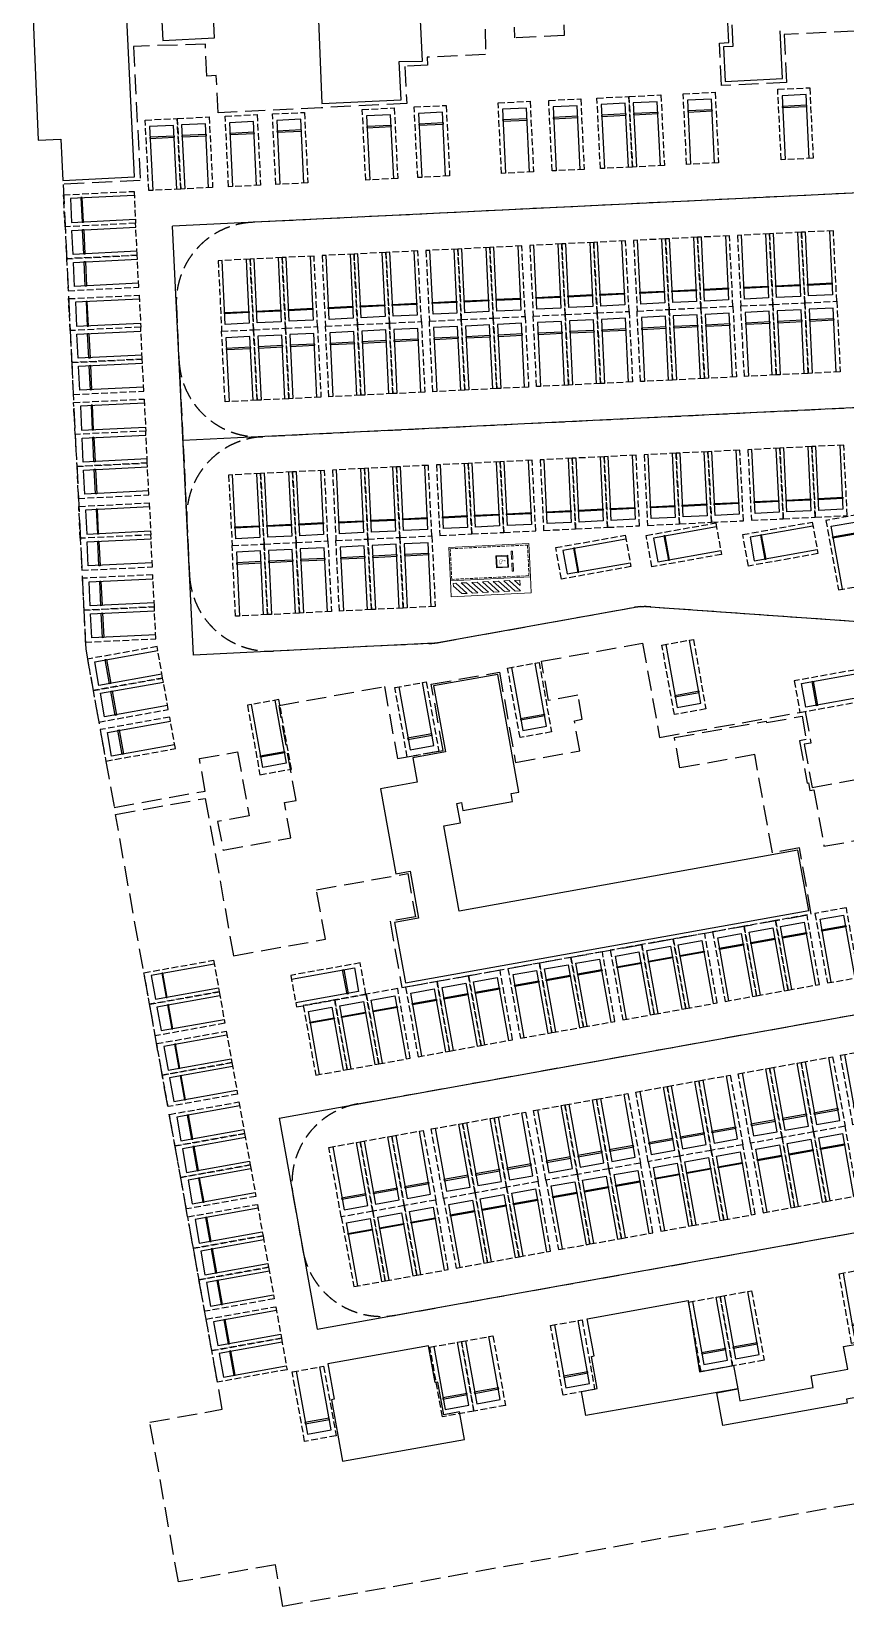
# Model space of a CAD drawing. Header units: millimetres. Extents: x -691095 to 2797013, y -349436 to 2050109.
# Drawn here: x 1332044 to 1393105, y 461328 to 579474 of the extents above; entities that cross this region are included whole.
import ezdxf

# ---------------------------------------------------------------- set-up
doc = ezdxf.new("R2010")
doc.units = ezdxf.units.MM
doc.header["$LTSCALE"] = 1000
for name, pattern in [('DASH', [0.35, 0.25, -0.1]), ('FS5E533M_A09-停车位模块A$0$__附着_A09-行车流线_SEN23M28_设计区$0$DASH', [0.35, 0.25, -0.1]), ('FS5E533M_A09-停车位模块A$0$DASH', [0.35, 0.25, -0.1])]:
    doc.linetypes.add(name, pattern=pattern)
doc.layers.add('E-LANE-CENTER', color=6, linetype='Continuous', plot=False)
for name, color, linetype in [('FS5E533M_A09-停车位模块A$0$AD-SIGN', 8, 'Continuous'), ('FS5E533M_A09-停车位模块A$0$STD-PARK', 8, 'FS5E533M_A09-停车位模块A$0$__附着_A09-行车流线_SEN23M28_设计区$0$DASH'), ('房间轮廓线', 3, 'Continuous')]:
    doc.layers.add(name, color=color, linetype=linetype)
doc.layers.add('FS5E533M_A09-停车位模块A$0$AE-EQPM-CARS', color=8, linetype='Continuous', lineweight=9)

# ---------------------------------------------------------------- blocks, each defined once
blk = doc.blocks.new('FS5E533M_A09-停车位模块A$0$A$C6356253C')
at = {"layer": 'FS5E533M_A09-停车位模块A$0$STD-PARK', "linetype": 'FS5E533M_A09-停车位模块A$0$__附着_A09-行车流线_SEN23M28_设计区$0$DASH', "ltscale": 2}
for p, q in [((1200, 5300), (-1200, 5300)), ((-1200, 5300), (-1200, 0)), ((1200, 0), (1200, 5300)), ((-1200, 0), (1200, 0))]:
    blk.add_line(p, q, dxfattribs=at)
at = {"layer": 'FS5E533M_A09-停车位模块A$0$STD-PARK', "color": 8, "linetype": 'ByBlock', "ltscale": 2}
for p, q in [((-900, 500), (-900, 5300)), ((900, 5300), (900, 500)), ((-925, 1300), (-925, 1392)), ((-925, 1392), (925, 1392)), ((925, 1300), (-925, 1300)), ((925, 1392), (925, 1300)), ((900, 500), (-900, 500))]:
    blk.add_line(p, q, dxfattribs=at)
blk = doc.blocks.new('FS5E533M_A09-停车位模块A$0$无障碍车位')
at = {"layer": 'FS5E533M_A09-停车位模块A$0$AE-EQPM-CARS'}
for p, q in [((500, 4750), (1100, 4750)), ((500, 4750), (500, 4650)), ((1100, 4750), (1100, 4650)), ((1400, 4750), (2000, 4750)), ((1400, 4650), (1400, 4750)), ((2000, 4650), (2000, 4750)), ((3500, 5200), (2700, 4400)), ((3100, 5200), (2700, 4800)), ((3500, 4800), (2700, 4000)), ((500, 4650), (1100, 4650)), ((1400, 4650), (2000, 4650)), ((3500, 4400), (2700, 3600)), ((3500, 4000), (2700, 3200)), ((3500, 3600), (2700, 2800)), ((3500, 3200), (2700, 2400)), ((3500, 2800), (2700, 2000)), ((3500, 2400), (2700, 1600)), ((3500, 2000), (2700, 1200)), ((3500, 1600), (2700, 800)), ((3500, 1200), (2700, 400)), ((3500, 800), (2900, 200))]:
    blk.add_line(p, q, dxfattribs=at)
for points in [[(0, 6000), (2500, 6000), (2500, 0), (0, 0)], [(2500, 6000), (3700, 6000), (3700, 0), (2500, 0)], [(800, 4390), (1700, 4390), (1700, 3490), (800, 3490)], [(850, 4340), (1650, 4340), (1650, 3540), (850, 3540)]]:
    blk.add_lwpolyline(points, close=True, dxfattribs=at)
for points in [[(2500, 6000), (3700, 6000), (3700, 0), (2500, 0)], [(2700, 4800), (2700, 5200), (3100, 5200)], [(3500, 5200), (3500, 4800)], [(2700, 4000), (2700, 4400)], [(2700, 3200), (2700, 3600)], [(3500, 4400), (3500, 4000)], [(3500, 3600), (3500, 3200)], [(2700, 2400), (2700, 2800)], [(3500, 2800), (3500, 2400)], [(2700, 1600), (2700, 2000)], [(2700, 800), (2700, 1200)], [(3500, 2000), (3500, 1600)], [(3500, 1200), (3500, 800)], [(2900, 200), (2700, 200), (2700, 400)]]:
    blk.add_lwpolyline(points, dxfattribs=at)
at = {"layer": 'FS5E533M_A09-停车位模块A$0$AE-EQPM-CARS', "color": 251, "linetype": 'FS5E533M_A09-停车位模块A$0$DASH'}
blk.add_lwpolyline([(100, 5900), (2400, 5900), (2400, 100), (100, 100)], close=True, dxfattribs=at)
at = {"layer": 'FS5E533M_A09-停车位模块A$0$AE-EQPM-CARS', "const_width": 19.2}
blk.add_lwpolyline([(1163, 3996, 1.2849847), (1371, 3791, 1.467757)], format="xyb", dxfattribs=at)
for points in [[(1174, 4156), (1204, 3923), (1371, 3923), (1415, 3763), (1477, 3777)], [(1192, 4001), (1337, 4001)]]:
    blk.add_lwpolyline(points, dxfattribs=at)
at = {"layer": 'FS5E533M_A09-停车位模块A$0$AE-EQPM-CARS', "const_width": 38.4}
blk.add_lwpolyline([(1184, 4151, 1), (1221, 4151, 1)], format="xyb", close=True, dxfattribs=at)

msp = doc.modelspace()

# ---------------------------------------------------------------- linework, layer by layer
at = {"layer": 'E-LANE-CENTER'}
for p, q in [((1400631.09315, 567696.88113, 0), (1342619.08485, 564866.38092, 0)), ((1344188.49027, 532700.91759, 0), (1342619.08502, 564866.38095, 0)), ((1403500.76011, 551714.01227, 0), (1343403.87834, 548781.78769, 0)), ((1362237.45564, 533581.55593, 0), (1377750.00396, 536367.14245, 0)), ((1377750.00396, 536367.14245, 0), (1394769.88957, 535168.86628, 0)), ((1362237.45564, 533581.55593, 0), (1344188.49014, 532700.91756, 0)), ((1350616.81762, 497968.80683, 0), (1407355.573, 508156.04752, 0)), ((1350616.81762, 497968.80683, 0), (1353461.9877, 482122.3756, 0)), ((1353461.9877, 482122.3756, 0), (1410195.38043, 492308.65345, 0))]:
    msp.add_line(p, q, dxfattribs=at)
at = {"layer": 'FS5E533M_A09-停车位模块A$0$AD-SIGN', "linetype": 'FS5E533M_A09-停车位模块A$0$DASH', "ltscale": 5}
for p, q in [((1395364.88009, 567439.93403, 0), (1348611.95571, 565158.78283, 0)), ((1342911.48676, 558873.51006, 0), (1343896.08819, 538693.78841, 0)), ((1398234.54706, 551457.06517, 0), (1349396.74916, 549074.18961, 0)), ((1362618.66488, 533650.00963, 0), (1377014.04586, 536234.98654, 0)), ((1378495.88722, 536314.62893, 0), (1394413.22572, 535193.97701, 0)), ((1361850.60924, 533562.68107, 0), (1350181.36097, 532993.31947, 0)), ((1356522.38401, 499029.13017, 0.00111), (1405292.01607, 507785.54325, 0.00111)), ((1351677.14096, 492063.24044, 0.0012), (1352401.66437, 488027.94199, 0.00079)), ((1359367.55409, 483182.69893, 0.0011), (1408137.18615, 491939.11202, 0.0011))]:
    msp.add_line(p, q, dxfattribs=at)
for centre, start, end in [((1348904.35762, 559165.91197, 0.36243), 92.7933390128, 182.7933390229), ((1349104.34725, 555067.06046, 0), 182.7933390229, 272.7933390128), ((1349689.15108, 543081.31875, 0), 92.7933390128, 182.7933390229), ((1349888.95905, 538986.19033, 0), 182.7933390229, 272.7933390128), ((1378074.50341, 530329.44425, -0.00101), 85.9727658012, 100.1801015713), ((1361558.20733, 539555.55193, 0.11706), 272.7933390128, 280.1801015713), ((1357582.70735, 493123.56377, 0.0012), 100.1787993995, 190.1787993861), ((1358307.23076, 489088.26533, 0.00079), 190.1787993861, 280.1787993995)]:
    msp.add_arc(centre, 6000, start, end, dxfattribs=at)
at = {"layer": '房间轮廓线', "elevation": 0}
for points in [[(1353321.3394, 586564.84347), (1353832.74858, 574078.05198), (1359776.60685, 574347.61742), (1359631.70682, 577215.36054), (1361386.58133, 577250.29837), (1361186.70682, 581345.36054)], [(1332043.77192, 583482.5622), (1332553.14564, 571319.05434), (1334247.94057, 571398.32789), (1334398.56613, 568308.69126), (1339779.43033, 568573.03665), (1339076.70682, 583065.36054)], [(1341672.32691, 583192.47515), (1341892.37688, 578800.64464), (1345781.68012, 578990.90634), (1345566.70682, 583385.36054)], [(1384581.42267, 579964.7689), (1384659.85628, 578357.40709), (1383962.13555, 578323.36488), (1384088.55717, 575732.58098), (1388373.72583, 575941.67806), (1388198.79777, 579529.74484)], [(1364126.89475, 513496.89711), (1362980.97578, 519881.10808), (1364222.76637, 520104.00036), (1363959.32554, 521572.10206), (1364290.53756, 521631.67152), (1364396.12902, 521042.47596), (1368128.59426, 521713.62117), (1368022.61145, 522302.89599), (1368609.17806, 522408.39173), (1367022.99372, 531251.83561), (1362210.28083, 530387.989), (1363100.35219, 525429.1713), (1360644.88643, 524988.43323), (1360644.88643, 524988.43323), (1360644.88643, 524988.43323), (1360973.02137, 523160.34471), (1358223.12692, 522669.60637), (1359367.04946, 516292.32785), (1360447.4544, 516486.2526), (1361082.11721, 512950.38191), (1359280.11559, 512626.93585), (1360091.07363, 508108.87886), (1390342.41175, 513538.77184), (1389531.45371, 518056.82883), (1364126.89475, 513496.89711)], [(1383454.79456, 477361.69382), (1385024.9198, 477643.5087), (1385183.61918, 476759.7571), (1390685.3167, 477747.43634), (1390526.42957, 478631.2428), (1393275.11986, 479124.90356), (1392966.57482, 480843.72452), (1411784.43152, 484121.02059), (1414028.06376, 471597.38334), (1406087.47159, 470169.6269), (1404129.53671, 481074.35545), (1397007.28303, 479796.03569), (1397395.86308, 477631.15571), (1393172.46198, 476873.08624), (1393226.9319, 476578.71419), (1383894.58067, 474903.62569), (1383454.79456, 477361.69382), (1383454.79456, 477361.69382)]]:
    msp.add_lwpolyline(points, dxfattribs=at)
at = {"layer": '房间轮廓线', "linetype": 'DASH', "ltscale": 6, "elevation": 0}
for points in [[(1395861.50738, 579604.26693), (1388513.04787, 579244.76002), (1388687.97778, 575656.65521), (1383803.53529, 575418.31624), (1383647.87039, 578608.38857), (1384345.58945, 578642.43069), (1384253.19069, 580535.53621)], [(1366075.43742, 579637.95763), (1366102.54453, 577753.82436), (1361721.82094, 577539.36305), (1361751.0971, 576941.3496), (1360056.72566, 576858.40049), (1360193.3476, 574067.67365), (1353764.37888, 573752.82792), (1346039.00979, 573374.11654), (1345905.47471, 576164.75808), (1345204.3618, 576132.89399), (1345086.78695, 578526.94096), (1339702.08144, 578356.98871), (1340194.84021, 568291.09377), (1334408.49853, 568008.76875), (1336113.40562, 533138.81913), (1338246.87809, 521271.3237), (1345078.8875, 522495.73502), (1344639.46405, 524930.24778), (1347499.27769, 525433.917), (1348362.302, 520629.32765), (1345999.48114, 520205.04831), (1346422.48406, 518074.70678), (1351499.86519, 518987.01236), (1351023.60377, 521639.23102), (1351889.79935, 521794.84758), (1350611.10666, 528915.23754), (1358519.53819, 530335.68552), (1359489.40963, 524933.4308), (1362926.21125, 525550.31145), (1362036.1399, 530509.12915), (1367144.14901, 531425.97916), (1368359.64288, 524650.1562), (1373172.65049, 525512.66661), (1372766.83171, 527773.52697), (1373355.69525, 527879.2624), (1373032.9067, 529682.45798), (1370834.24913, 529281.79217), (1370301.70682, 532240.36054), (1377887.35903, 533583.25954), (1379156.70682, 526515.36054), (1390082.13978, 528472.94417), (1390509.27624, 526096.34747), (1390013.31424, 526006.80849), (1390596.70682, 522775.36054), (1396601.58377, 523850.33851)], [(1371966.29298, 579968.98083), (1372005.41823, 579170.06175), (1368309.85777, 578988.95644), (1368270.71279, 579787.99816)], [(1397851.89571, 469757.75472), (1350900.53104, 461327.70014), (1350341.06284, 464463.19699), (1343071.38897, 463166.06562), (1340920.27794, 475146.72329), (1346356.66568, 476123.34887), (1338341.8847, 520742.45308), (1345076.84474, 521951.10541), (1347197.40154, 510139.97019), (1354087.25791, 511377.82722), (1353421.5445, 515085.19977), (1360262.11992, 516313.52599), (1360846.65236, 513068.36315), (1358936.70682, 512725.36054), (1359831.70682, 507755.36054), (1390541.70682, 513265.36054), (1389646.70682, 518235.36054), (1387617.45502, 517871.16784), (1386294.64096, 525237.94815), (1380684.37079, 524230.5414), (1380274.34382, 526510.09611), (1387164.42414, 527749.62277), (1387185.31961, 527633.0691), (1389842.849, 528110.26771), (1390160.42188, 526357.26544), (1389665.58477, 526268.41014), (1390234.41018, 523100.60903), (1390329.1377, 523117.57715), (1390436.70682, 522540.36054), (1390732.13808, 522592.93729), (1391491.70682, 518360.36054), (1394444.9017, 518889.80245)]]:
    msp.add_lwpolyline(points, dxfattribs=at)
at = {"layer": '房间轮廓线', "elevation": 0}
for points in [[(1373737.71477, 482914.69388), (1381301.59245, 484272.37021), (1382161.31706, 478918.7788), (1384707.58611, 479411.52625), (1385024.90641, 477643.58333), (1373624.19208, 475647.29235), (1373297.94466, 477464.31884), (1374476.61264, 477675.94709), (1374042.80983, 480092.05149), (1374255.90112, 480135.42256)], [(1364146.12844, 475922.512), (1362967.51452, 475710.90401), (1362526.64506, 478166.33563), (1362330.20973, 478131.06585), (1361836.43387, 480881.16079), (1354273.673, 479523.27722), (1354749.814, 476871.40002), (1354553.3841, 476836.13174), (1355382.22222, 472219.90065), (1355382.22222, 472219.90065), (1355382.22222, 472219.90065), (1364516.46033, 473859.94086)]]:
    msp.add_lwpolyline(points, close=True, dxfattribs=at)

# ---------------------------------------------------------------- block references
at = {"layer": 'FS5E533M_A09-停车位模块A$0$AE-EQPM-CARS', "linetype": 'ByBlock', "ltscale": 4, "xscale": -1}
for p, rotation in [((1368245.64494, 574180.05071, -0.00066), 182.7933390382338), ((1372041.12981, 574365.23859, -0.00066), 182.7933390382338), ((1375662.49937, 574541.91072, -0.00064), 182.7933390382338), ((1378059.64771, 574658.87149, -0.00064), 182.7933390382338), ((1382127.33666, 574857.36416, 0.00038), 182.7933390382338), ((1389220.87459, 575199.73432, -0.00066), 182.7933390382338), ((1344174.28032, 573005.5697, -0.00067), 182.7933390382338), ((1347770.18527, 573177.27189, -0.00066), 182.7933390382338), ((1351316.38111, 573350.42386, -0.00066), 182.7933390382338), ((1358057.76448, 573682.96746, -0.00066), 182.7933390382338), ((1361953.18613, 573871.28116, -0.00066), 182.7933390382338), ((1341777.13198, 572888.60893, -0.00066), 182.7933390382338), ((1334502.93096, 566025.95641, -0.00068), 272.7933390382272), ((1334883.05345, 558235.22429, -0.00068), 272.7933390382272), ((1383462.05802, 558799.59967, -0.00131), 182.7933390382338), ((1386458.49345, 558945.80062, -0.00066), 182.7933390382338), ((1388855.64179, 559062.76139, -0.00066), 182.7933390382338), ((1391252.79013, 559179.72215, -0.00066), 182.7933390382338), ((1360089.86167, 557659.23221, -0.00322), 182.7933390382338), ((1363086.2971, 557805.43316, -0.00259), 182.7933390382338), ((1365483.44544, 557922.39393, -0.00259), 182.7933390382338), ((1367880.59379, 558039.35469, -0.00259), 182.7933390382338), ((1370877.02922, 558185.55565, -0.00195), 182.7933390382338), ((1373274.17756, 558302.51641, -0.00195), 182.7933390382338), ((1375671.3259, 558419.47718, -0.00195), 182.7933390382338), ((1378667.76133, 558565.67814, -0.00131), 182.7933390382338), ((1381064.90968, 558682.6389, -0.00131), 182.7933390382338), ((1347504.83287, 557045.18819, -0.00385), 182.7933390382338), ((1349901.98121, 557162.14895, -0.00385), 182.7933390382338), ((1352299.12956, 557279.10972, -0.00385), 182.7933390382338), ((1355295.56498, 557425.31067, -0.00322), 182.7933390382338), ((1357692.71333, 557542.27144, -0.00322), 182.7933390382338), ((1335263.17594, 550444.49218, -0.00067), 272.7933390382272), ((1335643.29843, 542653.76006, -0.00065), 272.7933390382272), ((1378373.08167, 540492.04197, 0.00001), 280.1789234144655), ((1385608.85634, 540557.19446, 0.00001), 280.1789234144655), ((1350686.59301, 541081.27882, -0.00385), 182.7933390418602), ((1353083.74136, 541198.23958, -0.00385), 182.7933390418602), ((1356080.17679, 541344.44054, -0.00322), 182.7933390418602), ((1358477.32513, 541461.4013, -0.00322), 182.7933390418602), ((1360874.47347, 541578.36207, -0.00322), 182.7933390418602), ((1371579.94774, 539577.14118, -0.00131), 280.1789234144655), ((1348289.44467, 540964.31805, -0.00385), 182.7933390418602), ((1381452.59948, 528444.31115, 0), 10.1787994063867), ((1369875.09166, 526718.06008, -0.00105), 10.1787994063867), ((1361415.90255, 525254.13666, 0), 10.1787994063867)]:
    msp.add_blockref('FS5E533M_A09-停车位模块A$0$A$C6356253C', p, dxfattribs=dict(at, rotation=rotation))
at = {"layer": 'FS5E533M_A09-停车位模块A$0$AE-EQPM-CARS', "linetype": 'ByBlock', "ltscale": 4}
for name, p, rotation in [('FS5E533M_A09-停车位模块A$0$A$C6356253C', (1334619.89173, 563628.80807, 0.00026), 272.7933390029629), ('FS5E533M_A09-停车位模块A$0$A$C6356253C', (1373274.17756, 558302.51642, -0.00195), 2.793339002965203), ('FS5E533M_A09-停车位模块A$0$A$C6356253C', (1375671.3259, 558419.47718, -0.00195), 2.793339002965203), ('FS5E533M_A09-停车位模块A$0$A$C6356253C', (1378667.76133, 558565.67814, -0.00131), 2.793339002965203), ('FS5E533M_A09-停车位模块A$0$A$C6356253C', (1381064.90968, 558682.6389, -0.00131), 2.793339002965203), ('FS5E533M_A09-停车位模块A$0$A$C6356253C', (1383462.05802, 558799.59967, -0.00131), 2.793339002965203), ('FS5E533M_A09-停车位模块A$0$A$C6356253C', (1386458.49345, 558945.80063, -0.00066), 2.793339002965203), ('FS5E533M_A09-停车位模块A$0$A$C6356253C', (1388855.64179, 559062.76139, -0.00066), 2.793339002965203), ('FS5E533M_A09-停车位模块A$0$A$C6356253C', (1391252.79013, 559179.72216, -0.00066), 2.793339002965203), ('FS5E533M_A09-停车位模块A$0$A$C6356253C', (1334736.8525, 561231.65972, 0.00026), 272.7933390029629), ('FS5E533M_A09-停车位模块A$0$A$C6356253C', (1347504.83287, 557045.18819, -0.00385), 2.793339002965203), ('FS5E533M_A09-停车位模块A$0$A$C6356253C', (1349901.98121, 557162.14895, -0.00385), 2.793339002965203), ('FS5E533M_A09-停车位模块A$0$A$C6356253C', (1352299.12956, 557279.10972, -0.00385), 2.793339002965203), ('FS5E533M_A09-停车位模块A$0$A$C6356253C', (1355295.56498, 557425.31068, -0.00322), 2.793339002965203), ('FS5E533M_A09-停车位模块A$0$A$C6356253C', (1357692.71333, 557542.27144, -0.00322), 2.793339002965203), ('FS5E533M_A09-停车位模块A$0$A$C6356253C', (1360089.86167, 557659.23221, -0.00322), 2.793339002965203), ('FS5E533M_A09-停车位模块A$0$A$C6356253C', (1363086.2971, 557805.43316, -0.00259), 2.793339002965203), ('FS5E533M_A09-停车位模块A$0$A$C6356253C', (1365483.44544, 557922.39393, -0.00259), 2.793339002965203), ('FS5E533M_A09-停车位模块A$0$A$C6356253C', (1367880.59379, 558039.35469, -0.00259), 2.793339002965203), ('FS5E533M_A09-停车位模块A$0$A$C6356253C', (1370877.02922, 558185.55565, -0.00195), 2.793339002965203), ('FS5E533M_A09-停车位模块A$0$A$C6356253C', (1335000.01422, 555838.07595, 0.00027), 272.7933390029629), ('FS5E533M_A09-停车位模块A$0$A$C6356253C', (1335116.97498, 553440.92761, 0.00027), 272.7933390029629), ('FS5E533M_A09-停车位模块A$0$A$C6356253C', (1335380.1367, 548047.34384, 0.00028), 272.7933390029629), ('FS5E533M_A09-停车位模块A$0$A$C6356253C', (1387243.10525, 542864.93049, -0.00066), 2.793339002965203), ('FS5E533M_A09-停车位模块A$0$A$C6356253C', (1389640.25359, 542981.89126, -0.00066), 2.793339002965203), ('FS5E533M_A09-停车位模块A$0$A$C6356253C', (1392037.40193, 543098.85202, -0.00066), 2.793339002965203), ('FS5E533M_A09-停车位模块A$0$A$C6356253C', (1335497.09747, 545650.19549, 0.00028), 272.7933390029629), ('FS5E533M_A09-停车位模块A$0$A$C6356253C', (1363870.9089, 541724.56303, -0.00259), 2.793339002965203), ('FS5E533M_A09-停车位模块A$0$A$C6356253C', (1366268.05724, 541841.52379, -0.00259), 2.793339002965203), ('FS5E533M_A09-停车位模块A$0$A$C6356253C', (1368665.20559, 541958.48456, -0.00259), 2.793339002965203), ('FS5E533M_A09-停车位模块A$0$A$C6356253C', (1371661.64102, 542104.68551, -0.00195), 2.793339002965203), ('FS5E533M_A09-停车位模块A$0$A$C6356253C', (1374058.78936, 542221.64628, -0.00195), 2.793339002965203), ('FS5E533M_A09-停车位模块A$0$A$C6356253C', (1376455.9377, 542338.60705, -0.00195), 2.793339002965203), ('FS5E533M_A09-停车位模块A$0$A$C6356253C', (1379452.37313, 542484.808, -0.00131), 2.793339002965203), ('FS5E533M_A09-停车位模块A$0$A$C6356253C', (1381849.52148, 542601.76877, -0.00131), 2.793339002965203), ('FS5E533M_A09-停车位模块A$0$A$C6356253C', (1384246.66982, 542718.72953, -0.00131), 2.793339002965203), ('FS5E533M_A09-停车位模块A$0$A$C6356253C', (1348289.44467, 540964.31805, -0.00385), 2.793339002965203), ('FS5E533M_A09-停车位模块A$0$A$C6356253C', (1350686.59301, 541081.27882, -0.00385), 2.793339002965203), ('FS5E533M_A09-停车位模块A$0$A$C6356253C', (1353083.74136, 541198.23958, -0.00385), 2.793339002965203), ('FS5E533M_A09-停车位模块A$0$A$C6356253C', (1356080.17679, 541344.44054, -0.00322), 2.793339002965203), ('FS5E533M_A09-停车位模块A$0$A$C6356253C', (1358477.32513, 541461.4013, -0.00322), 2.793339002965203), ('FS5E533M_A09-停车位模块A$0$A$C6356253C', (1360874.47347, 541578.36207, -0.00322), 2.793339002965203), ('FS5E533M_A09-停车位模块A$0$A$C6356253C', (1392819.49544, 543010.73523, 0), 190.1787993778146), ('FS5E533M_A09-停车位模块A$0$A$C6356253C', (1335760.25919, 540256.61172, 0.00029), 272.7933390029629), ('FS5E533M_A09-停车位模块A$0$无障碍车位', (1363352.40936, 540765.45823, 0), 272.793699577422), ('FS5E533M_A09-停车位模块A$0$A$C6356253C', (1335906.46015, 537260.17629, 0.0003), 272.7933390029629), ('FS5E533M_A09-停车位模块A$0$A$C6356253C', (1336023.42091, 534863.02795, 0.0003), 272.7933390029629), ('FS5E533M_A09-停车位模块A$0$A$C6356253C', (1336454.12523, 531217.40883, 0.00021), 280.1787993695153), ('FS5E533M_A09-停车位模块A$0$A$C6356253C', (1389477.31559, 529582.88561, 0), 280.1787993680773), ('FS5E533M_A09-停车位模块A$0$A$C6356253C', (1336878.25457, 528855.18227, 0.00021), 280.1787993695153), ('FS5E533M_A09-停车位模块A$0$A$C6356253C', (1350359.99284, 523933.75098, -0.00067), 10.17892337603727), ('FS5E533M_A09-停车位模块A$0$A$C6356253C', (1337404.70624, 525923.06932, 0.00021), 280.1787993695153), ('FS5E533M_A09-停车位模块A$0$A$C6356253C', (1386675.8095, 512569.27418, -0.00007), 190.1787993645011), ('FS5E533M_A09-停车位模块A$0$A$C6356253C', (1389038.03606, 512993.40352, -0.00007), 190.1787993645011), ('FS5E533M_A09-停车位模块A$0$A$C6356253C', (1391990.01488, 513528.03772, -0.00007), 190.1787993645011), ('FS5E533M_A09-停车位模块A$0$A$C6356253C', (1381361.60412, 511610.51065, -0.00007), 190.1787993645011), ('FS5E533M_A09-停车位模块A$0$A$C6356253C', (1384313.58294, 512145.14485, -0.00007), 190.1787993645011), ('FS5E533M_A09-停车位模块A$0$A$C6356253C', (1373685.17218, 510227.61778, -0.00007), 190.1787993645011), ('FS5E533M_A09-停车位模块A$0$A$C6356253C', (1376637.151, 510762.25198, -0.00007), 190.1787993645011), ('FS5E533M_A09-停车位模块A$0$A$C6356253C', (1378999.37756, 511186.38132, -0.00007), 190.1787993645011), ('FS5E533M_A09-停车位模块A$0$A$C6356253C', (1368960.71906, 509379.35911, -0.00007), 190.1787993645011), ('FS5E533M_A09-停车位模块A$0$A$C6356253C', (1371322.94562, 509803.48845, -0.00007), 190.1787993645011), ('FS5E533M_A09-停车位模块A$0$A$C6356253C', (1361284.28713, 507996.46624, -0.00007), 190.1787993645011), ('FS5E533M_A09-停车位模块A$0$A$C6356253C', (1363646.51368, 508420.59558, -0.00007), 190.1787993645011), ('FS5E533M_A09-停车位模块A$0$A$C6356253C', (1366008.74024, 508844.72491, -0.00007), 190.1787993645011), ('FS5E533M_A09-停车位模块A$0$A$C6356253C', (1355970.08174, 507037.70271, -0.00007), 190.1787993645011), ('FS5E533M_A09-停车位模块A$0$A$C6356253C', (1358332.3083, 507461.83204, -0.00007), 190.1787993645011), ('FS5E533M_A09-停车位模块A$0$A$C6356253C', (1353607.85519, 506613.57337, -0.00007), 190.1787993645011), ('FS5E533M_A09-停车位模块A$0$A$C6356253C', (1387169.57923, 496291.24604, 0.00007), 190.1787993645011), ('FS5E533M_A09-停车位模块A$0$A$C6356253C', (1389531.80578, 496715.37538, 0.00007), 190.1787993645011), ('FS5E533M_A09-停车位模块A$0$A$C6356253C', (1391894.03234, 497139.50471, 0.00007), 190.1787993645011), ('FS5E533M_A09-停车位模块A$0$A$C6356253C', (1379493.14729, 494908.35318, 0.00007), 190.1787993645011), ('FS5E533M_A09-停车位模块A$0$A$C6356253C', (1381855.37385, 495332.48251, 0.00007), 190.1787993645011), ('FS5E533M_A09-停车位模块A$0$A$C6356253C', (1384217.6004, 495756.61184, 0.00007), 190.1787993645011), ('FS5E533M_A09-停车位模块A$0$A$C6356253C', (1374178.94191, 493949.58964, 0.00007), 190.1787993645011), ('FS5E533M_A09-停车位模块A$0$A$C6356253C', (1376541.16846, 494373.71897, 0.00007), 190.1787993645011), ('FS5E533M_A09-停车位模块A$0$A$C6356253C', (1366502.50997, 492566.69677, 0.00007), 190.1787993645011), ('FS5E533M_A09-停车位模块A$0$A$C6356253C', (1368864.73653, 492990.8261, 0.00007), 190.1787993645011), ('FS5E533M_A09-停车位模块A$0$A$C6356253C', (1371816.71535, 493525.46031, 0.00007), 190.1787993645011), ('FS5E533M_A09-停车位模块A$0$A$C6356253C', (1361188.30459, 491607.93323, 0.00007), 190.1787993645011), ('FS5E533M_A09-停车位模块A$0$A$C6356253C', (1364140.28341, 492142.56744, 0.00007), 190.1787993645011), ('FS5E533M_A09-停车位模块A$0$A$C6356253C', (1356463.85147, 490759.67457, 0.00007), 190.1787993645011), ('FS5E533M_A09-停车位模块A$0$A$C6356253C', (1358826.07803, 491183.8039, 0.00007), 190.1787993645011)]:
    msp.add_blockref(name, p, dxfattribs=dict(at, rotation=rotation))
at = {"layer": 'FS5E533M_A09-停车位模块A$0$AE-EQPM-CARS', "linetype": 'ByBlock', "ltscale": 4, "extrusion": (-1.51632e-12, -2.72266e-13, -1), "zscale": -1, "rotation": 79.819438598628}
for p in [(-1340694.49751, 507684.36105, 0), (-1341118.69948, 505322.14754, 0), (-1341648.80001, 502369.35337, 0), (-1342073.00199, 500007.13985, 0), (-1342603.10251, 497054.34568, 0), (-1343027.30449, 494692.13216, 0), (-1343451.35453, 492329.89136, 0), (-1343981.607, 489377.12447, 0), (-1344405.65703, 487014.88368, 0), (-1344829.85901, 484652.67016, 0), (-1345359.95953, 481699.87599, 0), (-1345784.16151, 479337.66247, 0)]:
    msp.add_blockref('FS5E533M_A09-停车位模块A$0$A$C6356253C', p, dxfattribs=at)
at = {"layer": 'FS5E533M_A09-停车位模块A$0$AE-EQPM-CARS', "linetype": 'ByBlock', "ltscale": 4, "extrusion": (1.51631e-12, 2.72328e-13, -1), "xscale": -1, "zscale": -1, "rotation": 259.8194386296161}
msp.add_blockref('FS5E533M_A09-停车位模块A$0$A$C6356253C', (-1356918.51905, 508427.34442, 0), dxfattribs=at)
at = {"layer": 'FS5E533M_A09-停车位模块A$0$AE-EQPM-CARS', "linetype": 'ByBlock', "ltscale": 4, "extrusion": (-3.59641e-11, 2.00305e-10, -1), "zscale": -1, "rotation": 349.821200611229}
for p in [(-1389531.80578, 496715.37538, 0.00005), (-1391894.03234, 497139.50471, 0.00005), (-1394846.01117, 497674.13891, 0.00005), (-1384217.6004, 495756.61184, 0.00005), (-1387169.57923, 496291.24605, 0.00005), (-1376541.16846, 494373.71897, 0.00005), (-1379493.14729, 494908.35318, 0.00005), (-1381855.37385, 495332.48251, 0.00005), (-1371816.71535, 493525.46031, 0.00005), (-1374178.94191, 493949.58964, 0.00005), (-1364140.28341, 492142.56744, 0.00005), (-1366502.50997, 492566.69677, 0.00005), (-1368864.73653, 492990.8261, 0.00005), (-1358826.07803, 491183.8039, 0.00005), (-1361188.30459, 491607.93323, 0.00005), (-1356463.85147, 490759.67457, 0.00005), (-1394741.37065, 481279.66594, 0.00233), (-1383458.05695, 479159.1501, 0.00005), (-1385820.28351, 479583.27943, 0.00005), (-1373105.6438, 477401.99251, 0.00005), (-1364050.50542, 475776.15984, 0.00005), (-1366412.73198, 476200.28917, 0.00005), (-1353715.76918, 473920.56642, 0.00005)]:
    msp.add_blockref('FS5E533M_A09-停车位模块A$0$A$C6356253C', p, dxfattribs=at)

doc.saveas('drawing.dxf')
